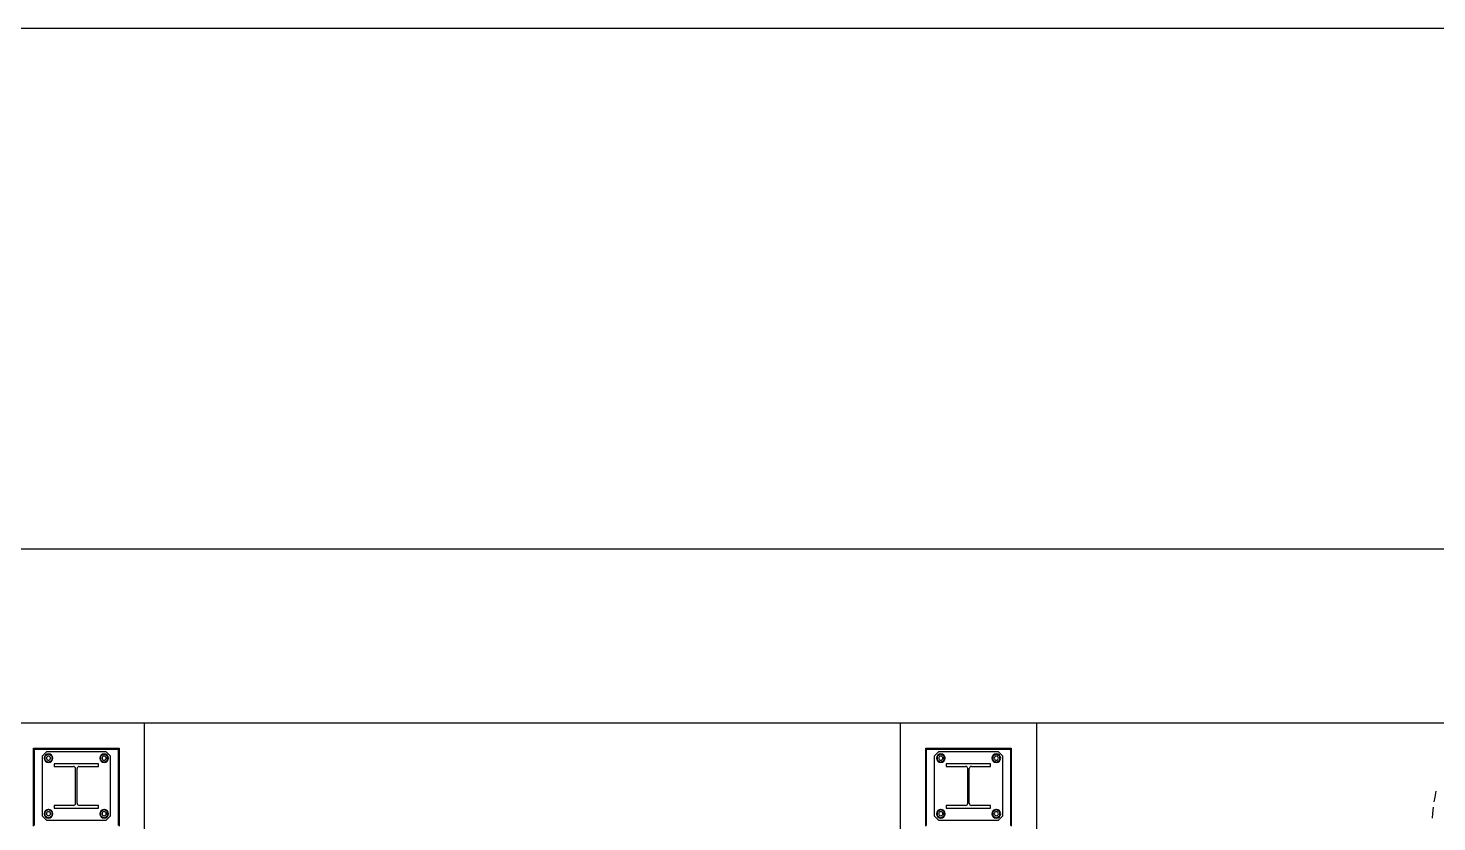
# Model space of a CAD drawing. Header units: millimetres. Extents: x 7649 to 34105, y 3983 to 25377.
# Drawn here: x 18033 to 26140, y 20807 to 25377 of the extents above; entities that cross this region are included whole.
import ezdxf

# ---------------------------------------------------------------- set-up
doc = ezdxf.new("R2010")
doc.units = ezdxf.units.MM

msp = doc.modelspace()

# ---------------------------------------------------------------- linework, layer by layer
at = {"layer": 'GEOMETRY', "color": 7}
for p, q in [((7649.45694, 25376.89306), (30605.23611, 25376.89306)), ((33605.08194, 22376.51806), (7649.45694, 22376.51806)), ((7649.45694, 21376.92222), (34105.14444, 21376.92222)), ((18138.06944, 21210.76389), (18112.66944, 21185.36389)), ((18112.66944, 21185.36389), (18112.66944, 20841.93472)), ((18126.81548, 21183.77083), (18124.84028, 21173.98681)), ((18124.84028, 21173.98681), (18126.81548, 21164.20278)), ((18132.2021, 21191.7604), (18126.81548, 21183.77083)), ((18126.81548, 21164.20278), (18132.2021, 21156.21321)), ((18149.71111, 21197.53472), (18129.60278, 21185.36389)), ((18129.60278, 21185.36389), (18129.60278, 21162.08056)), ((18129.60278, 21162.08056), (18149.71111, 21150.43889)), ((18140.19167, 21197.14702), (18132.2021, 21191.7604)), ((18481.49861, 21210.76389), (18138.06944, 21210.76389)), ((18139.00514, 21178.62112), (18138.06944, 21173.98681)), ((18138.06944, 21173.98681), (18139.00514, 21169.3525)), ((18141.55683, 21182.40567), (18139.00514, 21178.62112)), ((18139.00514, 21169.3525), (18141.55683, 21165.56794)), ((18149.97569, 21199.12222), (18140.19167, 21197.14702)), ((18145.34138, 21184.95736), (18141.55683, 21182.40567)), ((18141.55683, 21165.56794), (18145.34138, 21163.01625)), ((18149.97569, 21185.89306), (18145.34138, 21184.95736)), ((18145.34138, 21163.01625), (18149.97569, 21162.08056)), ((18170.34861, 21185.36389), (18149.71111, 21197.53472)), ((18149.71111, 21150.43889), (18170.34861, 21162.08056)), ((18159.75972, 21197.14702), (18149.97569, 21199.12222)), ((18154.61, 21184.95736), (18149.97569, 21185.89306)), ((18149.97569, 21162.08056), (18154.61, 21163.01625)), ((18158.39456, 21182.40567), (18154.61, 21184.95736)), ((18154.61, 21163.01625), (18158.39456, 21165.56794)), ((18160.94625, 21178.62112), (18158.39456, 21182.40567)), ((18158.39456, 21165.56794), (18160.94625, 21169.3525)), ((18167.74929, 21191.7604), (18159.75972, 21197.14702)), ((18161.88194, 21173.98681), (18160.94625, 21178.62112)), ((18160.94625, 21169.3525), (18161.88194, 21173.98681)), ((18173.13591, 21183.77083), (18167.74929, 21191.7604)), ((18167.74929, 21156.21321), (18173.13591, 21164.20278)), ((18170.34861, 21162.08056), (18170.34861, 21185.36389)), ((18175.11111, 21173.98681), (18173.13591, 21183.77083)), ((18173.13591, 21164.20278), (18175.11111, 21173.98681)), ((18446.96131, 21183.77083), (18444.98611, 21173.98681)), ((18444.98611, 21173.98681), (18446.96131, 21164.20278)), ((18452.34794, 21191.7604), (18446.96131, 21183.77083)), ((18446.96131, 21164.20278), (18452.34794, 21156.21321)), ((18469.85694, 21197.53472), (18449.74861, 21185.36389)), ((18449.74861, 21185.36389), (18449.74861, 21162.08056)), ((18449.74861, 21162.08056), (18469.85694, 21150.43889)), ((18460.3375, 21197.14702), (18452.34794, 21191.7604)), ((18459.15098, 21178.62112), (18458.21528, 21173.98681)), ((18458.21528, 21173.98681), (18459.15098, 21169.3525)), ((18461.70266, 21182.40567), (18459.15098, 21178.62112)), ((18459.15098, 21169.3525), (18461.70266, 21165.56794)), ((18470.12153, 21199.12222), (18460.3375, 21197.14702)), ((18465.48722, 21184.95736), (18461.70266, 21182.40567)), ((18461.70266, 21165.56794), (18465.48722, 21163.01625)), ((18470.12153, 21185.89306), (18465.48722, 21184.95736)), ((18465.48722, 21163.01625), (18470.12153, 21162.08056)), ((18489.96528, 21185.36389), (18469.85694, 21197.53472)), ((18469.85694, 21150.43889), (18489.96528, 21162.08056)), ((18479.90556, 21197.14702), (18470.12153, 21199.12222)), ((18474.75584, 21184.95736), (18470.12153, 21185.89306)), ((18470.12153, 21162.08056), (18474.75584, 21163.01625)), ((18478.54039, 21182.40567), (18474.75584, 21184.95736)), ((18474.75584, 21163.01625), (18478.54039, 21165.56794)), ((18481.09208, 21178.62112), (18478.54039, 21182.40567)), ((18478.54039, 21165.56794), (18481.09208, 21169.3525)), ((18487.89512, 21191.7604), (18479.90556, 21197.14702)), ((18482.02778, 21173.98681), (18481.09208, 21178.62112)), ((18481.09208, 21169.3525), (18482.02778, 21173.98681)), ((18506.89861, 21185.36389), (18481.49861, 21210.76389)), ((18493.28174, 21183.77083), (18487.89512, 21191.7604)), ((18487.89512, 21156.21321), (18493.28174, 21164.20278)), ((18489.96528, 21162.08056), (18489.96528, 21185.36389)), ((18495.25694, 21173.98681), (18493.28174, 21183.77083)), ((18493.28174, 21164.20278), (18495.25694, 21173.98681)), ((18506.89861, 20841.93472), (18506.89861, 21185.36389)), ((23272.57361, 21210.76389), (23247.17361, 21185.36389)), ((23247.17361, 21185.36389), (23247.17361, 20841.93472)), ((23261.84881, 21183.77083), (23259.87361, 21173.98681)), ((23259.87361, 21173.98681), (23261.84881, 21164.20278)), ((23267.23544, 21191.7604), (23261.84881, 21183.77083)), ((23261.84881, 21164.20278), (23267.23544, 21156.21321)), ((23284.74444, 21197.53472), (23264.10694, 21185.36389)), ((23264.10694, 21185.36389), (23264.10694, 21162.08056)), ((23264.10694, 21162.08056), (23284.74444, 21150.43889)), ((23275.225, 21197.14702), (23267.23544, 21191.7604)), ((23616.53194, 21210.76389), (23272.57361, 21210.76389)), ((23274.03848, 21178.62112), (23273.10278, 21173.98681)), ((23273.10278, 21173.98681), (23274.03848, 21169.3525)), ((23276.59016, 21182.40567), (23274.03848, 21178.62112)), ((23274.03848, 21169.3525), (23276.59016, 21165.56794)), ((23285.00903, 21199.12222), (23275.225, 21197.14702)), ((23280.37472, 21184.95736), (23276.59016, 21182.40567)), ((23276.59016, 21165.56794), (23280.37472, 21163.01625)), ((23285.00903, 21185.89306), (23280.37472, 21184.95736)), ((23280.37472, 21163.01625), (23285.00903, 21162.08056)), ((23304.85278, 21185.36389), (23284.74444, 21197.53472)), ((23284.74444, 21150.43889), (23304.85278, 21162.08056)), ((23294.79306, 21197.14702), (23285.00903, 21199.12222)), ((23289.64334, 21184.95736), (23285.00903, 21185.89306)), ((23285.00903, 21162.08056), (23289.64334, 21163.01625)), ((23293.42789, 21182.40567), (23289.64334, 21184.95736)), ((23289.64334, 21163.01625), (23293.42789, 21165.56794)), ((23295.97958, 21178.62112), (23293.42789, 21182.40567)), ((23293.42789, 21165.56794), (23295.97958, 21169.3525)), ((23302.78262, 21191.7604), (23294.79306, 21197.14702)), ((23296.91528, 21173.98681), (23295.97958, 21178.62112)), ((23295.97958, 21169.3525), (23296.91528, 21173.98681)), ((23308.16924, 21183.77083), (23302.78262, 21191.7604)), ((23302.78262, 21156.21321), (23308.16924, 21164.20278)), ((23304.85278, 21162.08056), (23304.85278, 21185.36389)), ((23310.14444, 21173.98681), (23308.16924, 21183.77083)), ((23308.16924, 21164.20278), (23310.14444, 21173.98681)), ((23581.46548, 21183.77083), (23579.49028, 21173.98681)), ((23579.49028, 21173.98681), (23581.46548, 21164.20278)), ((23586.8521, 21191.7604), (23581.46548, 21183.77083)), ((23581.46548, 21164.20278), (23586.8521, 21156.21321)), ((23604.36111, 21197.53472), (23584.25278, 21185.36389)), ((23584.25278, 21185.36389), (23584.25278, 21162.08056)), ((23584.25278, 21162.08056), (23604.36111, 21150.43889)), ((23594.84167, 21197.14702), (23586.8521, 21191.7604)), ((23593.65514, 21178.62112), (23592.71944, 21173.98681)), ((23592.71944, 21173.98681), (23593.65514, 21169.3525)), ((23596.20683, 21182.40567), (23593.65514, 21178.62112)), ((23593.65514, 21169.3525), (23596.20683, 21165.56794)), ((23604.62569, 21199.12222), (23594.84167, 21197.14702)), ((23599.99138, 21184.95736), (23596.20683, 21182.40567)), ((23596.20683, 21165.56794), (23599.99138, 21163.01625)), ((23604.62569, 21185.89306), (23599.99138, 21184.95736)), ((23599.99138, 21163.01625), (23604.62569, 21162.08056)), ((23624.99861, 21185.36389), (23604.36111, 21197.53472)), ((23604.36111, 21150.43889), (23624.99861, 21162.08056)), ((23614.40972, 21197.14702), (23604.62569, 21199.12222)), ((23609.26, 21184.95736), (23604.62569, 21185.89306)), ((23604.62569, 21162.08056), (23609.26, 21163.01625)), ((23613.04456, 21182.40567), (23609.26, 21184.95736)), ((23609.26, 21163.01625), (23613.04456, 21165.56794)), ((23615.59625, 21178.62112), (23613.04456, 21182.40567)), ((23613.04456, 21165.56794), (23615.59625, 21169.3525)), ((23622.39929, 21191.7604), (23614.40972, 21197.14702)), ((23616.53194, 21173.98681), (23615.59625, 21178.62112)), ((23615.59625, 21169.3525), (23616.53194, 21173.98681)), ((23641.93194, 21185.36389), (23616.53194, 21210.76389)), ((23627.78591, 21183.77083), (23622.39929, 21191.7604)), ((23622.39929, 21156.21321), (23627.78591, 21164.20278)), ((23624.99861, 21162.08056), (23624.99861, 21185.36389)), ((23629.76111, 21173.98681), (23627.78591, 21183.77083)), ((23627.78591, 21164.20278), (23629.76111, 21173.98681)), ((23641.93194, 20841.93472), (23641.93194, 21185.36389)), ((18132.2021, 21156.21321), (18140.19167, 21150.82659)), ((18140.19167, 21150.82659), (18149.97569, 21148.85139)), ((18149.97569, 21148.85139), (18159.75972, 21150.82659)), ((18159.75972, 21150.82659), (18167.74929, 21156.21321)), ((18437.04861, 21140.91389), (18182.51944, 21140.91389)), ((18182.51944, 21140.91389), (18182.51944, 21126.62639)), ((18182.51944, 21126.62639), (18293.11528, 21126.62639)), ((18298.22068, 21125.64928), (18293.37986, 21126.62639)), ((18302.17338, 21122.98449), (18298.22068, 21125.64928)), ((18304.83817, 21119.03179), (18302.17338, 21122.98449)), ((18305.81528, 21114.19097), (18304.83817, 21119.03179)), ((18305.81528, 20913.90139), (18305.81528, 21113.92639)), ((18314.28194, 20913.90139), (18314.28194, 21113.92639)), ((18315.78822, 21119.03179), (18314.81111, 21114.19097)), ((18318.45301, 21122.98449), (18315.78822, 21119.03179)), ((18322.40571, 21125.64928), (18318.45301, 21122.98449)), ((18327.24653, 21126.62639), (18322.40571, 21125.64928)), ((18326.98194, 21126.62639), (18437.04861, 21126.62639)), ((18437.04861, 21126.62639), (18437.04861, 21140.91389)), ((18452.34794, 21156.21321), (18460.3375, 21150.82659)), ((18460.3375, 21150.82659), (18470.12153, 21148.85139)), ((18470.12153, 21148.85139), (18479.90556, 21150.82659)), ((18479.90556, 21150.82659), (18487.89512, 21156.21321)), ((23267.23544, 21156.21321), (23275.225, 21150.82659)), ((23275.225, 21150.82659), (23285.00903, 21148.85139)), ((23285.00903, 21148.85139), (23294.79306, 21150.82659)), ((23294.79306, 21150.82659), (23302.78262, 21156.21321)), ((23572.08194, 21140.91389), (23317.02361, 21140.91389)), ((23317.02361, 21140.91389), (23317.02361, 21126.62639)), ((23317.02361, 21126.62639), (23427.61944, 21126.62639)), ((23432.72485, 21125.64928), (23427.88403, 21126.62639)), ((23436.67755, 21122.98449), (23432.72485, 21125.64928)), ((23439.34234, 21119.03179), (23436.67755, 21122.98449)), ((23440.31944, 21114.19097), (23439.34234, 21119.03179)), ((23440.31944, 20913.90139), (23440.31944, 21113.92639)), ((23448.78611, 20913.90139), (23448.78611, 21113.92639)), ((23450.29238, 21119.03179), (23449.31528, 21114.19097)), ((23452.95717, 21122.98449), (23450.29238, 21119.03179)), ((23456.90987, 21125.64928), (23452.95717, 21122.98449)), ((23461.75069, 21126.62639), (23456.90987, 21125.64928)), ((23461.48611, 21126.62639), (23572.08194, 21126.62639)), ((23572.08194, 21126.62639), (23572.08194, 21140.91389)), ((23586.8521, 21156.21321), (23594.84167, 21150.82659)), ((23594.84167, 21150.82659), (23604.62569, 21148.85139)), ((23604.62569, 21148.85139), (23614.40972, 21150.82659)), ((23614.40972, 21150.82659), (23622.39929, 21156.21321)), ((26125.31111, 20922.36806), (26129.54444, 20949.35556)), ((26129.54444, 20949.35556), (26136.42361, 20983.75139)), ((18112.66944, 20841.93472), (18138.06944, 20816.53472)), ((18126.81548, 20863.625), (18124.84028, 20853.84097)), ((18124.84028, 20853.84097), (18126.81548, 20844.05695)), ((18132.2021, 20871.61457), (18126.81548, 20863.625)), ((18126.81548, 20844.05695), (18132.2021, 20836.06738)), ((18149.71111, 20877.38889), (18129.60278, 20865.74722)), ((18129.60278, 20865.74722), (18129.60278, 20841.93472)), ((18129.60278, 20841.93472), (18149.71111, 20830.29306)), ((18140.19167, 20877.00119), (18132.2021, 20871.61457)), ((18132.2021, 20836.06738), (18140.19167, 20830.68076)), ((18139.00514, 20858.47528), (18138.06944, 20853.84097)), ((18138.06944, 20853.84097), (18139.00514, 20849.20666)), ((18141.55683, 20862.25984), (18139.00514, 20858.47528)), ((18139.00514, 20849.20666), (18141.55683, 20845.42211)), ((18149.97569, 20878.97639), (18140.19167, 20877.00119)), ((18145.34138, 20864.81152), (18141.55683, 20862.25984)), ((18141.55683, 20845.42211), (18145.34138, 20842.87042)), ((18149.97569, 20865.74722), (18145.34138, 20864.81152)), ((18145.34138, 20842.87042), (18149.97569, 20841.93472)), ((18170.34861, 20865.74722), (18149.71111, 20877.38889)), ((18149.71111, 20830.29306), (18170.34861, 20841.93472)), ((18159.75972, 20877.00119), (18149.97569, 20878.97639)), ((18154.61, 20864.81152), (18149.97569, 20865.74722)), ((18149.97569, 20841.93472), (18154.61, 20842.87042)), ((18158.39456, 20862.25984), (18154.61, 20864.81152)), ((18154.61, 20842.87042), (18158.39456, 20845.42211)), ((18160.94625, 20858.47528), (18158.39456, 20862.25984)), ((18158.39456, 20845.42211), (18160.94625, 20849.20666)), ((18167.74929, 20871.61457), (18159.75972, 20877.00119)), ((18159.75972, 20830.68076), (18167.74929, 20836.06738)), ((18161.88194, 20853.84097), (18160.94625, 20858.47528)), ((18160.94625, 20849.20666), (18161.88194, 20853.84097)), ((18173.13591, 20863.625), (18167.74929, 20871.61457)), ((18167.74929, 20836.06738), (18173.13591, 20844.05695)), ((18170.34861, 20841.93472), (18170.34861, 20865.74722)), ((18175.11111, 20853.84097), (18173.13591, 20863.625)), ((18173.13591, 20844.05695), (18175.11111, 20853.84097)), ((18293.11528, 20901.20139), (18182.51944, 20901.20139)), ((18182.51944, 20901.20139), (18182.51944, 20886.91389)), ((18182.51944, 20886.91389), (18437.04861, 20886.91389)), ((18293.37986, 20901.73056), (18298.22068, 20902.70766)), ((18298.22068, 20902.70766), (18302.17338, 20905.37245)), ((18302.17338, 20905.37245), (18304.83817, 20909.32515)), ((18304.83817, 20909.32515), (18305.81528, 20914.16597)), ((18314.81111, 20914.16597), (18315.78822, 20909.32515)), ((18315.78822, 20909.32515), (18318.45301, 20905.37245)), ((18318.45301, 20905.37245), (18322.40571, 20902.70766)), ((18322.40571, 20902.70766), (18327.24653, 20901.73056)), ((18437.04861, 20901.20139), (18326.98194, 20901.20139)), ((18437.04861, 20886.91389), (18437.04861, 20901.20139)), ((18446.96131, 20863.625), (18444.98611, 20853.84097)), ((18444.98611, 20853.84097), (18446.96131, 20844.05695)), ((18452.34794, 20871.61457), (18446.96131, 20863.625)), ((18446.96131, 20844.05695), (18452.34794, 20836.06738)), ((18469.85694, 20877.38889), (18449.74861, 20865.74722)), ((18449.74861, 20865.74722), (18449.74861, 20841.93472)), ((18449.74861, 20841.93472), (18469.85694, 20830.29306)), ((18460.3375, 20877.00119), (18452.34794, 20871.61457)), ((18452.34794, 20836.06738), (18460.3375, 20830.68076)), ((18459.15098, 20858.47528), (18458.21528, 20853.84097)), ((18458.21528, 20853.84097), (18459.15098, 20849.20666)), ((18461.70266, 20862.25984), (18459.15098, 20858.47528)), ((18459.15098, 20849.20666), (18461.70266, 20845.42211)), ((18470.12153, 20878.97639), (18460.3375, 20877.00119)), ((18465.48722, 20864.81152), (18461.70266, 20862.25984)), ((18461.70266, 20845.42211), (18465.48722, 20842.87042)), ((18470.12153, 20865.74722), (18465.48722, 20864.81152)), ((18465.48722, 20842.87042), (18470.12153, 20841.93472)), ((18489.96528, 20865.74722), (18469.85694, 20877.38889)), ((18469.85694, 20830.29306), (18489.96528, 20841.93472)), ((18479.90556, 20877.00119), (18470.12153, 20878.97639)), ((18474.75584, 20864.81152), (18470.12153, 20865.74722)), ((18470.12153, 20841.93472), (18474.75584, 20842.87042)), ((18478.54039, 20862.25984), (18474.75584, 20864.81152)), ((18474.75584, 20842.87042), (18478.54039, 20845.42211)), ((18481.09208, 20858.47528), (18478.54039, 20862.25984)), ((18478.54039, 20845.42211), (18481.09208, 20849.20666)), ((18487.89512, 20871.61457), (18479.90556, 20877.00119)), ((18479.90556, 20830.68076), (18487.89512, 20836.06738)), ((18482.02778, 20853.84097), (18481.09208, 20858.47528)), ((18481.09208, 20849.20666), (18482.02778, 20853.84097)), ((18481.49861, 20816.53472), (18506.89861, 20841.93472)), ((18493.28174, 20863.625), (18487.89512, 20871.61457)), ((18487.89512, 20836.06738), (18493.28174, 20844.05695)), ((18489.96528, 20841.93472), (18489.96528, 20865.74722)), ((18495.25694, 20853.84097), (18493.28174, 20863.625)), ((18493.28174, 20844.05695), (18495.25694, 20853.84097)), ((23247.17361, 20841.93472), (23272.57361, 20816.53472)), ((23261.84881, 20863.625), (23259.87361, 20853.84097)), ((23259.87361, 20853.84097), (23261.84881, 20844.05695)), ((23267.23544, 20871.61457), (23261.84881, 20863.625)), ((23261.84881, 20844.05695), (23267.23544, 20836.06738)), ((23284.74444, 20877.38889), (23264.10694, 20865.74722)), ((23264.10694, 20865.74722), (23264.10694, 20841.93472)), ((23264.10694, 20841.93472), (23284.74444, 20830.29306)), ((23275.225, 20877.00119), (23267.23544, 20871.61457)), ((23267.23544, 20836.06738), (23275.225, 20830.68076)), ((23274.03848, 20858.47528), (23273.10278, 20853.84097)), ((23273.10278, 20853.84097), (23274.03848, 20849.20666)), ((23276.59016, 20862.25984), (23274.03848, 20858.47528)), ((23274.03848, 20849.20666), (23276.59016, 20845.42211)), ((23285.00903, 20878.97639), (23275.225, 20877.00119)), ((23280.37472, 20864.81152), (23276.59016, 20862.25984)), ((23276.59016, 20845.42211), (23280.37472, 20842.87042)), ((23285.00903, 20865.74722), (23280.37472, 20864.81152)), ((23280.37472, 20842.87042), (23285.00903, 20841.93472)), ((23304.85278, 20865.74722), (23284.74444, 20877.38889)), ((23284.74444, 20830.29306), (23304.85278, 20841.93472)), ((23294.79306, 20877.00119), (23285.00903, 20878.97639)), ((23289.64334, 20864.81152), (23285.00903, 20865.74722)), ((23285.00903, 20841.93472), (23289.64334, 20842.87042)), ((23293.42789, 20862.25984), (23289.64334, 20864.81152)), ((23289.64334, 20842.87042), (23293.42789, 20845.42211)), ((23295.97958, 20858.47528), (23293.42789, 20862.25984)), ((23293.42789, 20845.42211), (23295.97958, 20849.20666)), ((23302.78262, 20871.61457), (23294.79306, 20877.00119)), ((23294.79306, 20830.68076), (23302.78262, 20836.06738)), ((23296.91528, 20853.84097), (23295.97958, 20858.47528)), ((23295.97958, 20849.20666), (23296.91528, 20853.84097)), ((23308.16924, 20863.625), (23302.78262, 20871.61457)), ((23302.78262, 20836.06738), (23308.16924, 20844.05695)), ((23304.85278, 20841.93472), (23304.85278, 20865.74722)), ((23310.14444, 20853.84097), (23308.16924, 20863.625)), ((23308.16924, 20844.05695), (23310.14444, 20853.84097)), ((23427.61944, 20901.20139), (23317.02361, 20901.20139)), ((23317.02361, 20901.20139), (23317.02361, 20886.91389)), ((23317.02361, 20886.91389), (23572.08194, 20886.91389)), ((23427.88403, 20901.73056), (23432.72485, 20902.70766)), ((23432.72485, 20902.70766), (23436.67755, 20905.37245)), ((23436.67755, 20905.37245), (23439.34234, 20909.32515)), ((23439.34234, 20909.32515), (23440.31944, 20914.16597)), ((23449.31528, 20914.16597), (23450.29238, 20909.32515)), ((23450.29238, 20909.32515), (23452.95717, 20905.37245)), ((23452.95717, 20905.37245), (23456.90987, 20902.70766)), ((23456.90987, 20902.70766), (23461.75069, 20901.73056)), ((23572.08194, 20901.20139), (23461.48611, 20901.20139)), ((23572.08194, 20886.91389), (23572.08194, 20901.20139)), ((23581.46548, 20863.625), (23579.49028, 20853.84097)), ((23579.49028, 20853.84097), (23581.46548, 20844.05695)), ((23586.8521, 20871.61457), (23581.46548, 20863.625)), ((23581.46548, 20844.05695), (23586.8521, 20836.06738)), ((23604.36111, 20877.38889), (23584.25278, 20865.74722)), ((23584.25278, 20865.74722), (23584.25278, 20841.93472)), ((23584.25278, 20841.93472), (23604.36111, 20830.29306)), ((23594.84167, 20877.00119), (23586.8521, 20871.61457)), ((23586.8521, 20836.06738), (23594.84167, 20830.68076)), ((23593.65514, 20858.47528), (23592.71944, 20853.84097)), ((23592.71944, 20853.84097), (23593.65514, 20849.20666)), ((23596.20683, 20862.25984), (23593.65514, 20858.47528)), ((23593.65514, 20849.20666), (23596.20683, 20845.42211)), ((23604.62569, 20878.97639), (23594.84167, 20877.00119)), ((23599.99138, 20864.81152), (23596.20683, 20862.25984)), ((23596.20683, 20845.42211), (23599.99138, 20842.87042)), ((23604.62569, 20865.74722), (23599.99138, 20864.81152)), ((23599.99138, 20842.87042), (23604.62569, 20841.93472)), ((23624.99861, 20865.74722), (23604.36111, 20877.38889)), ((23604.36111, 20830.29306), (23624.99861, 20841.93472)), ((23614.40972, 20877.00119), (23604.62569, 20878.97639)), ((23609.26, 20864.81152), (23604.62569, 20865.74722)), ((23604.62569, 20841.93472), (23609.26, 20842.87042)), ((23613.04456, 20862.25984), (23609.26, 20864.81152)), ((23609.26, 20842.87042), (23613.04456, 20845.42211)), ((23615.59625, 20858.47528), (23613.04456, 20862.25984)), ((23613.04456, 20845.42211), (23615.59625, 20849.20666)), ((23622.39929, 20871.61457), (23614.40972, 20877.00119)), ((23614.40972, 20830.68076), (23622.39929, 20836.06738)), ((23616.53194, 20853.84097), (23615.59625, 20858.47528)), ((23615.59625, 20849.20666), (23616.53194, 20853.84097)), ((23616.53194, 20816.53472), (23641.93194, 20841.93472)), ((23627.78591, 20863.625), (23622.39929, 20871.61457)), ((23622.39929, 20836.06738), (23627.78591, 20844.05695)), ((23624.99861, 20841.93472), (23624.99861, 20865.74722)), ((23629.76111, 20853.84097), (23627.78591, 20863.625)), ((23627.78591, 20844.05695), (23629.76111, 20853.84097)), ((26115.25694, 20829.23472), (26116.84444, 20856.22222)), ((26116.84444, 20856.22222), (26121.07778, 20891.14722)), ((18138.06944, 20816.53472), (18481.49861, 20816.53472)), ((18140.19167, 20830.68076), (18149.97569, 20828.70556)), ((18149.97569, 20828.70556), (18159.75972, 20830.68076)), ((18460.3375, 20830.68076), (18470.12153, 20828.70556)), ((18470.12153, 20828.70556), (18479.90556, 20830.68076)), ((23272.57361, 20816.53472), (23616.53194, 20816.53472)), ((23275.225, 20830.68076), (23285.00903, 20828.70556)), ((23285.00903, 20828.70556), (23294.79306, 20830.68076)), ((23594.84167, 20830.68076), (23604.62569, 20828.70556)), ((23604.62569, 20828.70556), (23614.40972, 20830.68076))]:
    msp.add_line(p, q, dxfattribs=at)
at = {"layer": 'RECTANGLES', "color": 7}
for p, q in [((17918.46528, 21376.92222), (18701.10278, 21376.92222)), ((18701.10278, 21376.92222), (18701.10278, 20636.61806)), ((23053.49861, 21376.92222), (23835.60694, 21376.92222)), ((23053.49861, 20636.61806), (23053.49861, 21376.92222)), ((23835.60694, 21376.92222), (23835.60694, 20636.61806)), ((18063.45694, 21231.93056), (18556.11111, 21231.93056)), ((18063.45694, 20781.60972), (18063.45694, 21231.93056)), ((18068.74861, 21226.63889), (18551.34861, 21226.63889)), ((18068.74861, 20786.90139), (18068.74861, 21226.63889)), ((18551.34861, 21226.63889), (18551.34861, 20786.90139)), ((18556.11111, 21231.93056), (18556.11111, 20781.60972)), ((23198.49028, 21231.93056), (23690.61528, 21231.93056)), ((23198.49028, 20781.60972), (23198.49028, 21231.93056)), ((23203.25278, 21226.63889), (23685.85278, 21226.63889)), ((23203.25278, 20786.90139), (23203.25278, 21226.63889)), ((23685.85278, 21226.63889), (23685.85278, 20786.90139)), ((23690.61528, 21231.93056), (23690.61528, 20781.60972))]:
    msp.add_line(p, q, dxfattribs=at)

doc.saveas('drawing.dxf')
